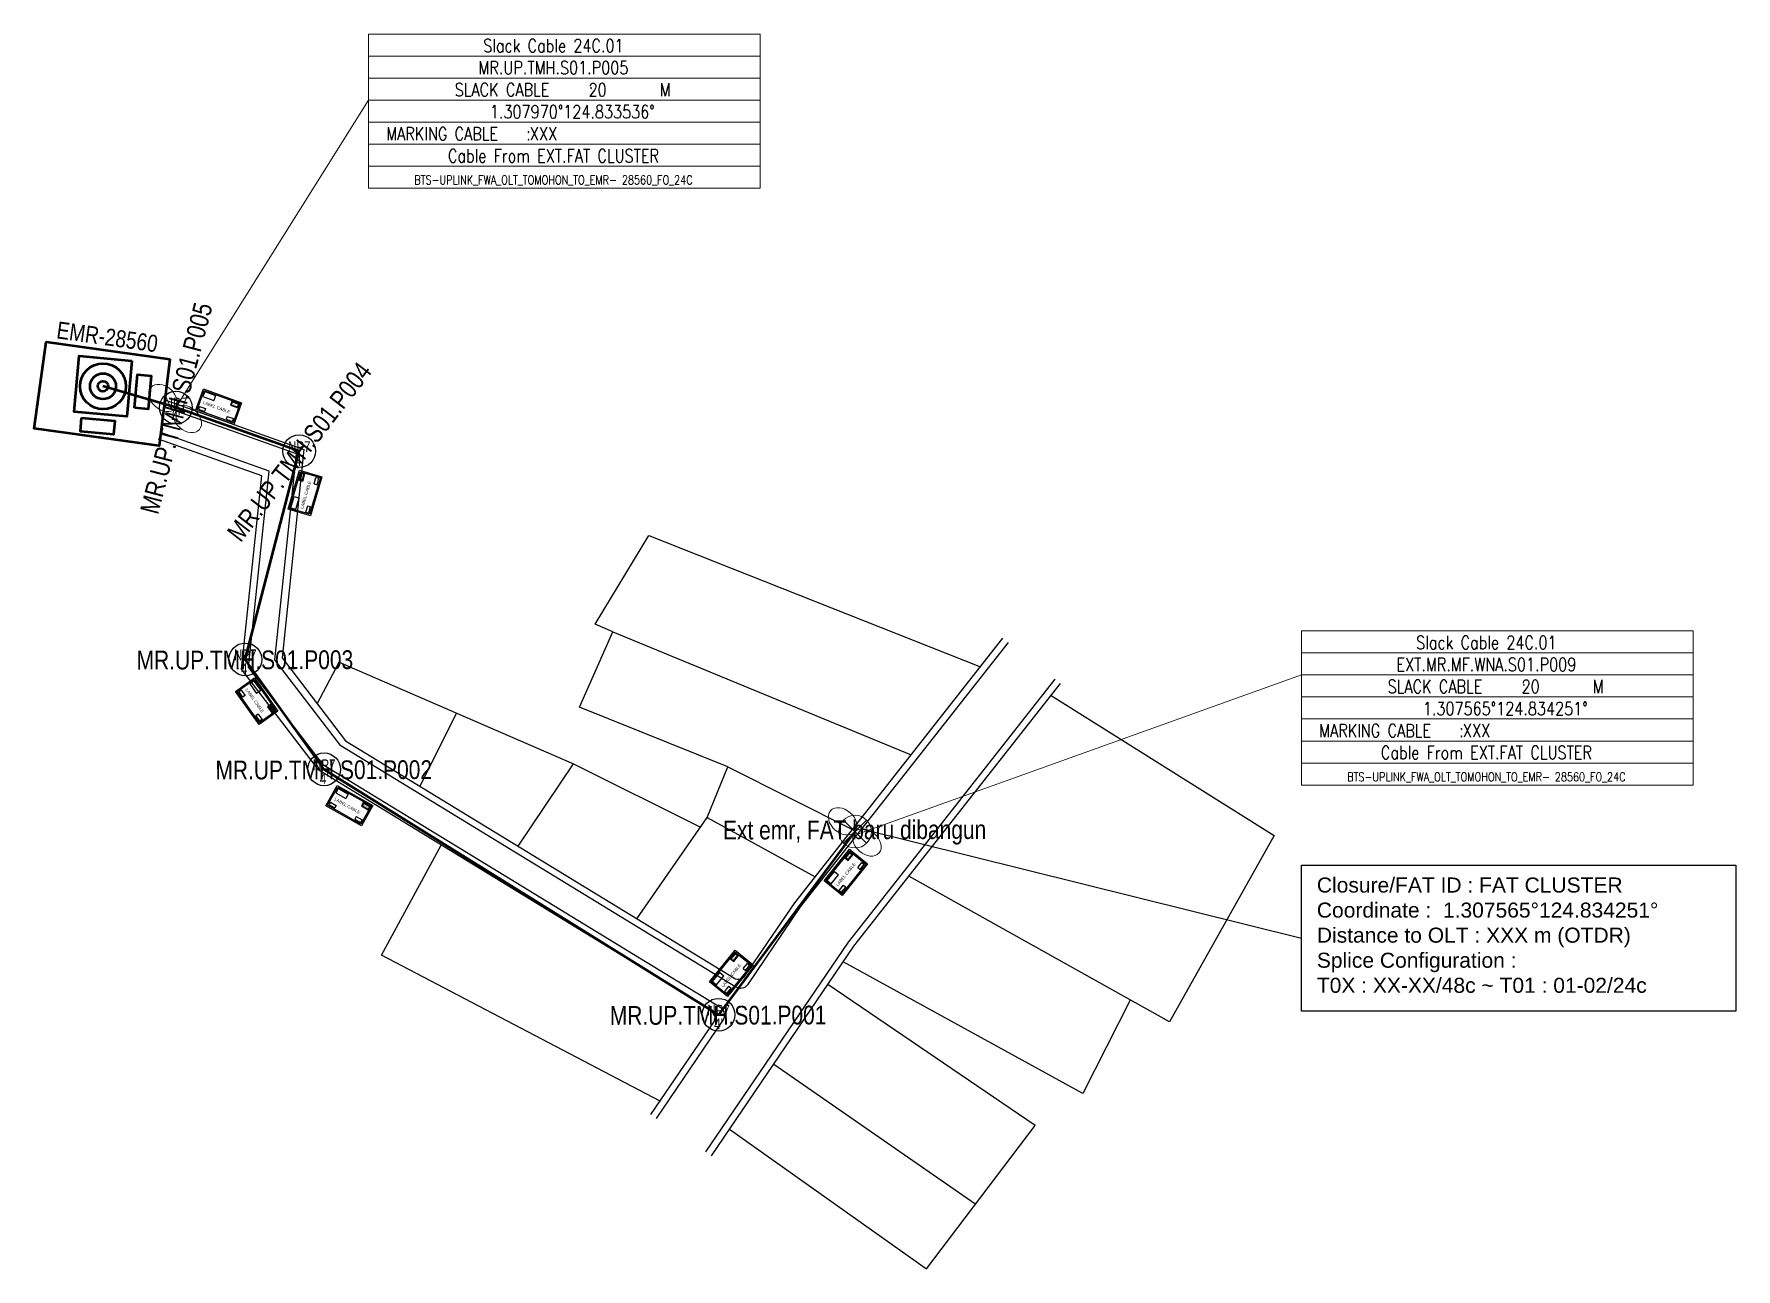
# Model space of a CAD drawing. Header units: metres. Extents: x 13896388 to 13903255, y 143653 to 146177.
# Drawn here: x 13896387.7 to 13896587.3, y 145515.3 to 145660.2 of the extents above.
import ezdxf
from ezdxf.enums import TextEntityAlignment as Align

# ---------------------------------------------------------------- set-up
doc = ezdxf.new("R2010")
doc.units = ezdxf.units.M
doc.set_wipeout_variables(frame=1)
for name, color, linetype in [('Basic Map', 251, 'Continuous'), ('LABEL CABLE', 200, 'Continuous'), ('NEW POLE 7m(4 inches)', 3, 'Continuous'), ('POLE ID', 1, 'Continuous')]:
    doc.layers.add(name, color=color, linetype=linetype)
for name, color, linetype, lineweight in [('COIL', 1, 'Continuous', 18), ('EXT POLE', 1, 'Continuous', 18), ('FAT_Info', 170, 'Continuous', 0), ('FO 12 CORE', 30, 'Continuous', 50), ('FO 24 CORE', 3, 'Continuous', 50), ('JALAN', 7, 'Continuous', 25), ('TEXT INFO', 7, 'Continuous', 15)]:
    doc.layers.add(name, color=color, linetype=linetype, lineweight=lineweight)
doc.styles.add('INFO', font='simplex.shx', dxfattribs={"width": 0.6})
doc.styles.add('Mark', font='arial.ttf', dxfattribs={"width": 0.8, "height": 2.5})
doc.styles.get("Standard").update_dxf_attribs({"font": 'arial.ttf'})
doc.styles.add('Title Block 3', font='dgn003.shx')
doc.styles.add('Title Block v21 - Default$0$Styledgn001', font='dgn001.shx')

# ---------------------------------------------------------------- blocks, each defined once
blk = doc.blocks.new('INFO_EVERY_10P')
blk.add_wipeout([(0, 0), (177.84, 0), (177.84, -70), (0, -70)])
at = {"color": 0, "linetype": 'ByBlock', "lineweight": -2}
for p, q in [((0, 0), (0, -70)), ((0, -60), (177.84, -60)), ((0, -70), (177.84, -70))]:
    blk.add_line(p, q, dxfattribs=at)
for points in [[(0, 0), (177.84, 0)], [(177.84, 0), (177.84, -70)], [(0, -10), (177.84, -10)], [(0, -20), (177.84, -20)], [(0, -30), (177.84, -30)], [(0, -40), (177.84, -40)], [(0, -50), (177.84, -50)]]:
    blk.add_lwpolyline(points, dxfattribs=at)
at = {"color": 0, "linetype": 'ByBlock', "lineweight": -2, "style": 'INFO'}
for s, width, p in [('SLACK CABLE', 0.8, (39.09, -25.28)), ('M', 0.8, (132.19, -25.28)), (':', 0.6, (100.23, -25.28)), ('MARKING CABLE', 0.8, (7.98, -45.28)), (':', 0.6, (71.82, -45.28))]:
    blk.add_text(s, height=6, dxfattribs=dict(at, width=width)).set_placement(p, align=Align.MIDDLE_LEFT)
at = {"color": 0, "linetype": 'ByBlock', "lineweight": -2, "style": 'INFO', "width": 0.8}
for tag, p in [('ID', (88.92, -8.28)), ('PLACE', (88.92, -18.28)), ('IDENTITY', (88.92, -58.28)), ('IDENTITY2', (88.92, -68.28))]:
    blk.add_attdef(tag, text='', height=6, dxfattribs=at).set_placement(p, align=Align.CENTER)
for tag, p in [('SLACK', (108.29, -28.28)), ('LAT', (60.53, -38.28)), ('MARKING', (77.78, -48.28))]:
    blk.add_attdef(tag, p, '', height=6, dxfattribs=at)
blk = doc.blocks.new('*U97')
at = {"color": 0, "linetype": 'ByBlock', "lineweight": -2}
for points in [[(-1.58, 1.58), (1.58, -1.58)], [(-1.58, -1.58), (1.58, 1.58)]]:
    blk.add_lwpolyline(points, dxfattribs=at)
blk.add_circle((0, 0), 2.24, dxfattribs=at)
blk = doc.blocks.new('SPARE')
at = {"color": 0, "linetype": 'ByBlock', "lineweight": -2}
blk.add_ellipse((-1.62, 0), major_axis=(1.62, 0), ratio=0.714286, dxfattribs=at)
at = {"color": 0, "linetype": 'ByBlock', "lineweight": -2, "extrusion": (0, 0, -1)}
blk.add_ellipse((1.62, 0), major_axis=(-1.62, 0), ratio=0.714286, dxfattribs=at)
blk = doc.blocks.new('*U16')
at = {"color": 0, "linetype": 'ByBlock', "lineweight": -2}
blk.add_circle((0, 0), 2.24, dxfattribs=at)
at = {"color": 0, "linetype": 'ByBlock', "lineweight": -2, "style": 'Title Block 3', "width": 0.799091}
for s, p in [('NP7', (0, 0.62)), ("4'", (0, -1.27))]:
    blk.add_text(s, height=1.488, dxfattribs=at).set_placement(p, align=Align.MIDDLE_CENTER)
blk = doc.blocks.new('LABEL CABLE')
at = {"layer": 'LABEL CABLE', "ltscale": 0.15}
for p, q in [((0, 0), (0, 3.85)), ((0, 3.85), (6.76, 3.85)), ((0.2, 0.2), (0.2, 3.65)), ((0.2, 3.65), (6.56, 3.65)), ((0.37, 3.49), (0.37, 2.64)), ((0.37, 3.49), (2.3, 3.49)), ((2.3, 3.49), (2.3, 2.64)), ((5.16, 3.55), (5.16, 2.85)), ((5.16, 3.55), (6.46, 3.55)), ((5.16, 2.85), (6.46, 2.85)), ((5.26, 3.45), (5.26, 2.95)), ((5.26, 3.45), (6.36, 3.45)), ((5.26, 2.95), (6.36, 2.95)), ((6.36, 3.45), (6.36, 2.95)), ((6.46, 3.55), (6.46, 2.85)), ((6.56, 3.65), (6.56, 0.2)), ((6.76, 3.85), (6.76, 0)), ((6.76, 0), (0, 0)), ((6.56, 0.2), (0.2, 0.2)), ((0.37, 2.64), (2.3, 2.64)), ((0.37, 0.9), (0.37, 0.4)), ((0.37, 0.9), (1.47, 0.9)), ((0.37, 0.4), (1.47, 0.4)), ((1.47, 0.9), (1.47, 0.4)), ((5.26, 0.9), (5.26, 0.4)), ((5.26, 0.9), (6.36, 0.9)), ((5.26, 0.4), (6.36, 0.4)), ((6.36, 0.9), (6.36, 0.4))]:
    blk.add_line(p, q, dxfattribs=at)
at = {"layer": 'LABEL CABLE', "attachment_point": 7, "line_spacing_factor": 0.6, "style": 'Title Block v21 - Default$0$Styledgn001'}
for s, insert, char_height in [('\\pxsm1.5;{\\W1.06772;MYREPUBLIC}', (5.33, 3.12), 0.1), ('\\pxsm1.5;{\\W1.06772;LABEL CABLE}', (0.72, 1.47), 0.5)]:
    blk.add_mtext(s, dxfattribs=dict(at, insert=insert, char_height=char_height))

msp = doc.modelspace()

# ---------------------------------------------------------------- linework, layer by layer
at = {"layer": 'Basic Map'}
for points in [[(13896403.01, 145617.29), (13896419.32, 145611.47), (13896416.76, 145587.01), (13896424.2, 145577.29), (13896469.76, 145549.45, 0.400238), (13896471.11, 145549.74), (13896476.91, 145558.27), (13896501.32, 145589.31)], [(13896501.95, 145588.81), (13896477.55, 145557.8), (13896471.35, 145548.66, -0.400238), (13896470, 145548.36), (13896423.65, 145576.69), (13896415.93, 145586.78), (13896418.46, 145610.93), (13896402.91, 145616.48)], [(13896460.69, 145532.97), (13896468.53, 145544.52, 0.428329), (13896468.23, 145545.93), (13896421.61, 145574.42), (13896412.83, 145585.9), (13896415.23, 145608.9), (13896402.53, 145613.43)], [(13896460.03, 145533.42), (13896467.4, 145544.27, 0.428329), (13896467.09, 145545.69), (13896421.06, 145573.82), (13896412, 145585.67), (13896414.37, 145608.36), (13896402.26, 145612.68)]]:
    msp.add_lwpolyline(points, format="xyb", dxfattribs=at)
for points in [[(13896455.56, 145590.06), (13896453.51, 145590.98), (13896459.79, 145601.38), (13896498.7, 145585.97)], [(13896469.05, 145574.21), (13896451.65, 145581.21), (13896455.56, 145590.06), (13896490.57, 145575.65)], [(13896420.88, 145581.63), (13896423.47, 145586.49), (13896450.94, 145574.57)], [(13896466.48, 145529.04), (13896483.21, 145553.66), (13896507.45, 145584.49)], [(13896467.15, 145528.59), (13896483.85, 145553.19), (13896508.08, 145583.99)], [(13896506.98, 145582.6), (13896533.17, 145566.18), (13896520.88, 145544.29), (13896490.29, 145561.38)], [(13896437.21, 145580.53), (13896432.92, 145571.96)], [(13896444.46, 145564.91), (13896450.94, 145574.57), (13896465.84, 145567.13)], [(13896466.63, 145568.26), (13896469.05, 145574.21), (13896483.67, 145566.87)], [(13896458.38, 145556.4), (13896466.63, 145568.26), (13896479.3, 145561.32)], [(13896461.11, 145535.01), (13896428.42, 145552.12), (13896435.42, 145565.04)], [(13896516.27, 145546.86), (13896510.71, 145535.88), (13896482.61, 145551.36)], [(13896469.26, 145531.7), (13896492.37, 145515.31), (13896505.13, 145532.14), (13896480.79, 145548.68)], [(13896474.44, 145539.33), (13896498.14, 145522.91)]]:
    msp.add_lwpolyline(points, dxfattribs=at)
at = {"layer": 'FO 12 CORE'}
for points in [[(13896403.6, 145622.06), (13896402.34, 145611.9), (13896387.66, 145613.92), (13896389.09, 145624.09)], [(13896399.14, 145621.87), (13896398.55, 145615.32), (13896392.37, 145615.87), (13896392.95, 145622.43)], [(13896399.44, 145616.35), (13896399.8, 145620.25), (13896401.4, 145620.1), (13896401.04, 145616.2)], [(13896393.24, 145615.17), (13896397.14, 145614.83), (13896397, 145613.23), (13896393.1, 145613.57)]]:
    msp.add_lwpolyline(points, close=True, dxfattribs=at)
for radius in [2.69, 1.52, 0.603]:
    msp.add_circle((13896395.75, 145618.87), radius, dxfattribs=at)
at = {"layer": 'FO 24 CORE'}
msp.add_lwpolyline([(13896483.86, 145566.49), (13896467.97, 145545.14), (13896421.7, 145573.93), (13896412.45, 145586.83), (13896418.77, 145611.26), (13896404.3, 145616.37), (13896395.75, 145618.87)], dxfattribs=at)
at = {"layer": 'JALAN', "color": 232, "lineweight": -2, "ltscale": 0.15}
msp.add_lwpolyline([(13896484.75, 145566.95), (13896536.38, 145554.13)], dxfattribs=at)

# ---------------------------------------------------------------- block references
at = {"layer": 'COIL', "xscale": 1.163801678899389, "yscale": 1.163801678899389, "zscale": 1.163801678899389, "rotation": 319.0570542675969}
for p in [(13896404.21, 145616.27), (13896483.96, 145566.59)]:
    msp.add_blockref('SPARE', p, dxfattribs=at)
at = {"layer": 'EXT POLE', "xscale": 0.8566599132165025, "yscale": 0.8566599132165025, "zscale": 0.8566599132165025, "rotation": 0.0219829426666888}
msp.add_blockref('*U97', (13896483.99, 145566.62), dxfattribs=at)
at = {"layer": 'FAT_Info'}
for p, xscale, yscale, zscale, rotation in [((13896406.6, 145616.01), 0.7067657286263279, 0.7067657286263279, 0.7067657286263279, 340.1113881254078), ((13896420.09, 145603.68), 0.7067657286263278, 0.7067657286263278, 0.7067657286263278, 73.730351587089), ((13896411.3, 145583.08), 0.7067657286263279, 0.7067657286263279, 0.7067657286263279, 305.3138948065284), ((13896421.91, 145569.66), 0.7067657286263279, 0.7067657286263279, 0.7067657286263279, 330.6749436484131), ((13896482.46, 145559.12), 0.7067657286263279, 0.7067657286263279, 0.7067657286263279, 50.98927893569815), ((13896469.02, 145547.27), 0.7067657286263279, 0.7067657286263279, 0.7067657286263279, 50.98927893569815)]:
    msp.add_blockref('LABEL CABLE', p, dxfattribs=dict(at, xscale=xscale, yscale=yscale, zscale=zscale, rotation=rotation))
at = {"layer": 'NEW POLE 7m(4 inches)', "xscale": 0.8566599132165025, "yscale": 0.8566599132165025, "zscale": 0.8566599132165025, "rotation": 0.0219829426666888}
for p in [(13896404.3, 145616.37), (13896418.77, 145611.26), (13896412.45, 145586.83), (13896421.7, 145573.93), (13896467.97, 145545.14)]:
    msp.add_blockref('*U16', p, dxfattribs=at)
at = {"layer": 'TEXT INFO'}
ref = msp.add_blockref('INFO_EVERY_10P', (13896426.92, 145660.2), dxfattribs=dict(at, xscale=0.2583272467377561, yscale=0.2583272467377561, zscale=0.2583272467377561))
ref.add_attrib('ID', 'Slack Cable 24C.01', dxfattribs={"layer": '0', "color": 0, "height": 1.55, "style": 'INFO', "width": 0.8}).set_placement((13896448.6, 145658.06), align=Align.CENTER)
ref.add_attrib('PLACE', 'MR.UP.TMH.S01.P005', dxfattribs={"layer": '0', "color": 0, "height": 1.55, "style": 'INFO', "width": 0.8}).set_placement((13896448.6, 145655.48), align=Align.CENTER)
ref.add_attrib('SLACK', '20', (13896452.72, 145652.89), dxfattribs={"layer": '0', "color": 0, "height": 1.55, "style": 'INFO', "width": 0.8})
ref.add_attrib('COORDINAT', '1.307970°124.833536°', (13896441.14, 145650.31), dxfattribs={"layer": '0', "color": 0, "height": 1.55, "style": 'INFO', "width": 0.8})
ref.add_attrib('MARKING', 'XXX', (13896445.84, 145647.73), dxfattribs={"layer": '0', "color": 0, "height": 1.55, "style": 'INFO', "width": 0.8})
ref.add_attrib('IDENTITY', 'Cable From EXT.FAT CLUSTER', dxfattribs={"layer": '0', "color": 0, "height": 1.55, "style": 'INFO', "width": 0.8}).set_placement((13896448.6, 145645.14), align=Align.CENTER)
ref.add_attrib('IDENTITY2', 'BTS-UPLINK_FWA_OLT_TOMOHON_TO_EMR- 28560_FO_24C', dxfattribs={"layer": '0', "color": 0, "height": 1.04, "style": 'INFO', "width": 0.8}).set_placement((13896448.6, 145642.56), align=Align.CENTER)
ref = msp.add_blockref('INFO_EVERY_10P', (13896536.38, 145590.17), dxfattribs=dict(at, xscale=0.2583272467377561, yscale=0.2583272467377561, zscale=0.2583272467377561))
ref.add_attrib('ID', 'Slack Cable 24C.01', dxfattribs={"layer": '0', "color": 0, "height": 1.55, "style": 'INFO', "width": 0.8}).set_placement((13896558.06, 145588.03), align=Align.CENTER)
ref.add_attrib('PLACE', 'EXT.MR.MF.WNA.S01.P009', dxfattribs={"layer": '0', "color": 0, "height": 1.55, "style": 'INFO', "width": 0.8}).set_placement((13896558.06, 145585.45), align=Align.CENTER)
ref.add_attrib('SLACK', '20', (13896562.19, 145582.87), dxfattribs={"layer": '0', "color": 0, "height": 1.55, "style": 'INFO', "width": 0.8})
ref.add_attrib('COORDINAT', '1.307565°124.834251°', (13896550.6, 145580.28), dxfattribs={"layer": '0', "color": 0, "height": 1.55, "style": 'INFO', "width": 0.8})
ref.add_attrib('MARKING', 'XXX', (13896555.31, 145577.7), dxfattribs={"layer": '0', "color": 0, "height": 1.55, "style": 'INFO', "width": 0.8})
ref.add_attrib('IDENTITY', 'Cable From EXT.FAT CLUSTER', dxfattribs={"layer": '0', "color": 0, "height": 1.55, "style": 'INFO', "width": 0.8}).set_placement((13896558.06, 145575.12), align=Align.CENTER)
ref.add_attrib('IDENTITY2', 'BTS-UPLINK_FWA_OLT_TOMOHON_TO_EMR- 28560_FO_24C', dxfattribs={"layer": '0', "color": 0, "height": 1.04, "style": 'INFO', "width": 0.8}).set_placement((13896558.06, 145572.53), align=Align.CENTER)

# ---------------------------------------------------------------- texts
at = {"layer": 'POLE ID', "style": 'Mark', "width": 0.8}
for s, height, rotation, p in [('MR.UP.TMH.S01.P005', 2.2, 75.3369, (13896404.35, 145616.3)), ('EMR-28560', 2, 351.9757, (13896396.26, 145624.67)), ('MR.UP.TMH.S01.P004', 2.2, 52.39, (13896418.79, 145611.19)), ('MR.UP.TMH.S01.P003', 2.2, 0.1268, (13896412.4, 145586.77)), ('MR.UP.TMH.S01.P002', 2.2, 0.1268, (13896421.65, 145573.87)), ('Ext emr, FAT baru dibangun', 2.2, 0.1268, (13896483.94, 145566.56)), ('MR.UP.TMH.S01.P001', 2.2, 0.1268, (13896467.92, 145545.08))]:
    msp.add_text(s, height=height, rotation=rotation, dxfattribs=at).set_placement(p, align=Align.MIDDLE)

# ---------------------------------------------------------------- next in the draw order: linework, layer by layer
at = {"layer": 'TEXT INFO'}
for points in [[(13896426.92, 145652.45), (13896404.3, 145616.37)], [(13896484.27, 145566.34), (13896536.38, 145585.01)]]:
    msp.add_lwpolyline(points, dxfattribs=at)

# ---------------------------------------------------------------- next in the draw order: wipeouts: each hides what was drawn before it
at = {"color": 232, "lineweight": -2, "ltscale": 0.15}
msp.add_wipeout([(13896536.38, 145562.69), (13896587.34, 145562.69), (13896587.34, 145545.57), (13896536.38, 145545.57)], dxfattribs=at).dxf.layer = 'JALAN'

# ---------------------------------------------------------------- next in the draw order: linework, layer by layer
at = {"layer": 'JALAN', "color": 232, "lineweight": -2, "ltscale": 0.15}
msp.add_lwpolyline([(13896536.38, 145562.69), (13896587.34, 145562.69), (13896587.34, 145545.57), (13896536.38, 145545.57)], close=True, dxfattribs=at)

# ---------------------------------------------------------------- next in the draw order: texts
at = {"lineweight": -2, "insert": (13896538.17, 145561.24), "char_height": 1.7644, "attachment_point": 1}
msp.add_mtext_dynamic_manual_height_columns('{\\fArial|b0|i0|c0|p39;\\C7;Closure/FAT ID : FAT CLUSTER^JCoordinate :  1.307565°124.834251°^JDistance to OLT : XXX m (OTDR)\\P\\pxt12;Splice Configuration :\\fSimSun|b0|i0|c0|p34;\\P\\ptz;\\fArial|b0|i0|c0|p39;T0X : XX-XX/48c ~ T01 : 01-02/24c}', width=154.2221, gutter_width=0.504, heights=[31.17], dxfattribs=at)

doc.saveas('drawing.dxf')
